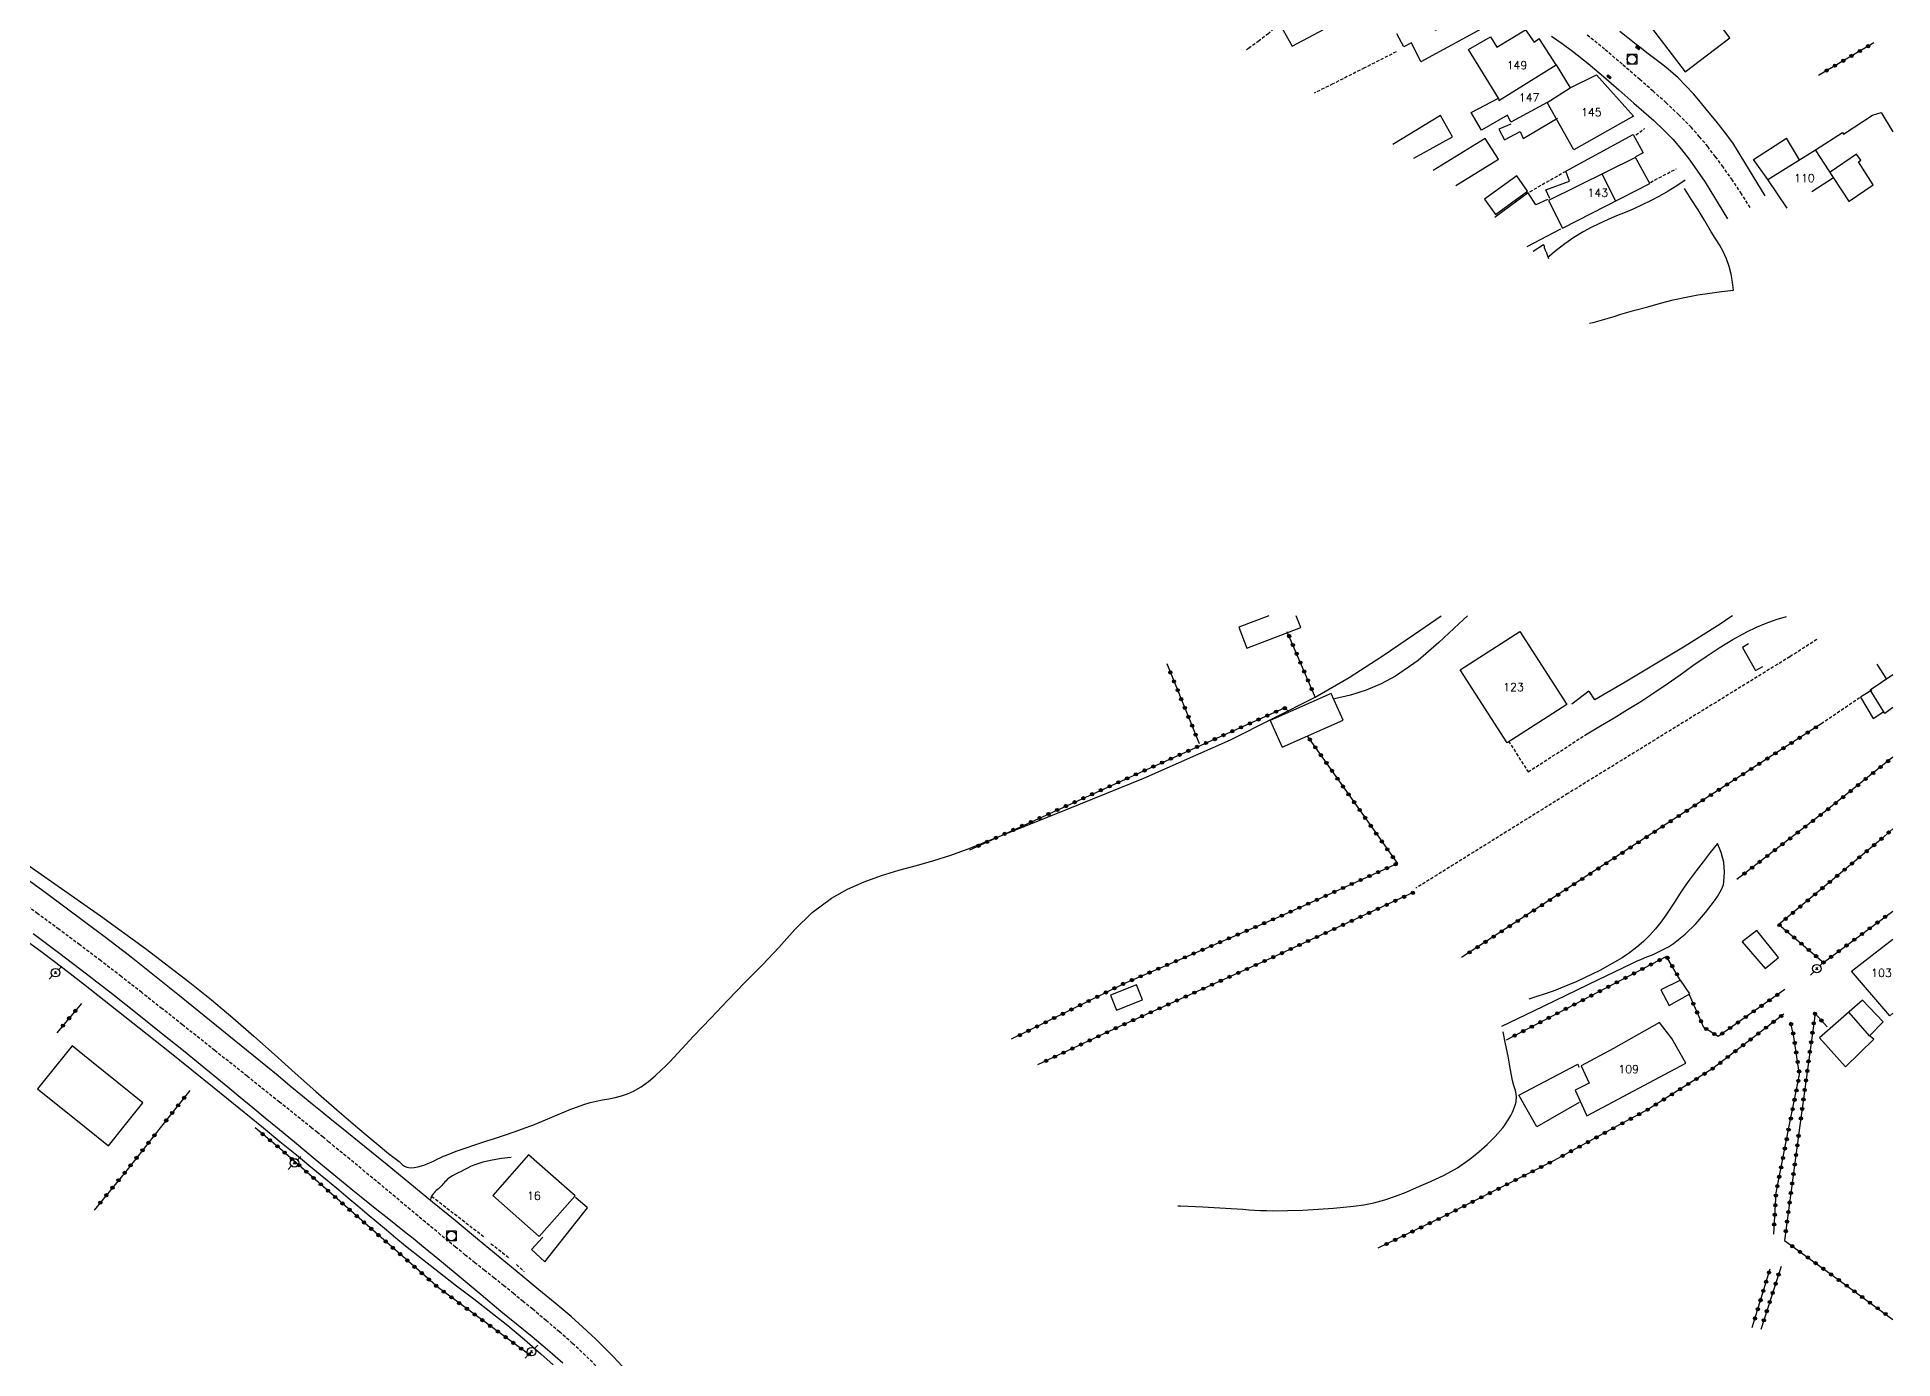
# Model space of a CAD drawing. Header units: millimetres. Extents: x 168000 to 169000, y 126998 to 128000.
# Drawn here: x 168710.1 to 169000, y 127134.9 to 127341.4 of the extents above; entities that cross this region are included whole.
import ezdxf
from ezdxf.enums import TextEntityAlignment as Align

# ---------------------------------------------------------------- set-up
doc = ezdxf.new("R2010")
doc.units = ezdxf.units.MM
doc.linetypes.add('DASHED', pattern=[0.75, 0.5, -0.25])
doc.layers.get('0').update_dxf_attribs({"linetype": 'CONTINUOUS'})
for name, color, linetype in [('W0001', 6, 'DASHED'), ('W0008', 7, 'CONTINUOUS'), ('W0014', 7, 'CONTINUOUS'), ('W0017', 7, 'CONTINUOUS'), ('W0071', 7, 'CONTINUOUS'), ('W0101', 7, 'CONTINUOUS'), ('W0104', 1, 'CONTINUOUS'), ('W0112', 1, 'DASHED'), ('W0211', 2, 'CONTINUOUS'), ('W0214', 2, 'CONTINUOUS'), ('W0300', 7, 'CONTINUOUS'), ('W0323', 7, 'CONTINUOUS'), ('W0330', 7, 'CONTINUOUS'), ('W0401', 7, 'CONTINUOUS'), ('W0420', 7, 'CONTINUOUS'), ('W0473', 7, 'CONTINUOUS'), ('W0991', 7, 'CONTINUOUS'), ('W1102', 7, 'CONTINUOUS')]:
    doc.layers.add(name, color=color, linetype=linetype)
doc.styles.get("Standard").update_dxf_attribs({"font": 'romans.shx', "width": 0.85})

# ---------------------------------------------------------------- blocks, each defined once
blk = doc.blocks.new('T420')
for p, q in [((0.75, 0.75), (-0.75, 0.75)), ((-0.75, 0.75), (-0.75, -0.75)), ((0.75, 0.75), (0.75, -0.75)), ((0.75, -0.75), (-0.75, -0.75))]:
    blk.add_line(p, q)
blk.add_ellipse((0, 0), major_axis=(-0.53, 0.53), ratio=1, start_param=3.926991, end_param=10.210176)
blk = doc.blocks.new('T401')
for p, q in [((-0.3, 0.3), (0, 0.3)), ((-0.3, -0.25), (-0.3, 0.3)), ((-0.3, 0.15), (0, 0.15)), ((-0.3, 0), (0, 0)), ((0, 0.3), (0, -0.25)), ((-0.3, -0.15), (0, -0.15)), ((-0.3, -0.25), (-0.3, -0.3)), ((-0.3, -0.3), (0, -0.3)), ((0, -0.3), (0, -0.25))]:
    blk.add_line(p, q)
blk = doc.blocks.new('T473')
for p, q in [((-0.166667, 0.166667), (0.166667, -0.166667)), ((-0.166667, -0.166667), (0.166667, 0.166667)), ((0.500001, 0.500001), (1.000002, 1.000002)), ((-1.000002, -1.000002), (-0.500001, -0.500001))]:
    blk.add_line(p, q)
blk.add_ellipse((0, 0), major_axis=(0.471405, 0.471405), ratio=1, start_param=5.4977871438, end_param=11.780972451)
blk = doc.blocks.new('t323o')
at = {"color": 0, "linetype": 'Continuous'}
for radius in [0.25, 0.15]:
    blk.add_circle((0, 0), radius, dxfattribs=at)

msp = doc.modelspace()

# ---------------------------------------------------------------- linework, layer by layer
at = {"layer": 'W0001'}
for points in [[(168977.7, 127314.75), (168976.35, 127316.91), (168974.94, 127319.03), (168973.48, 127321.11), (168972.3, 127322.71), (168971.08, 127324.28), (168969.8, 127325.82), (168968.48, 127327.31), (168966.56, 127329.26), (168964.57, 127331.13), (168962.53, 127332.95), (168960.48, 127334.75), (168957.73, 127337.14), (168954.97, 127339.5), (168952.15, 127341.8)], [(168753, 127171), (168747.97, 127175.05), (168742.93, 127179.08), (168737.88, 127183.09), (168732.83, 127187.1), (168729.64, 127189.63), (168726.46, 127192.15), (168723.26, 127194.66), (168720.04, 127197.14), (168716.79, 127199.6), (168713.52, 127202.03), (168710.23, 127204.45), (168706.95, 127206.86)], [(168797.39, 127133.87), (168795.77, 127135.47), (168793.77, 127137.35), (168791.71, 127139.15), (168789.62, 127140.92), (168787.53, 127142.68), (168786.04, 127143.91), (168784.55, 127145.13), (168783.04, 127146.34), (168781.53, 127147.55), (168780.02, 127148.75), (168778.51, 127149.95), (168777, 127151.16), (168775.5, 127152.37), (168773.13, 127154.33), (168770.77, 127156.29), (168768.41, 127158.26), (168766.05, 127160.23), (168763.69, 127162.21), (168761.33, 127164.17), (168758.97, 127166.13), (168756.59, 127168.08), (168755.69, 127168.81), (168754.8, 127169.54), (168753.9, 127170.27), (168753, 127171)]]:
    msp.add_lwpolyline(points, dxfattribs=at)
at = {"layer": 'W0008'}
for points in [[(168757.69, 127171), (168756.16, 127172.24), (168754.63, 127173.49), (168753.11, 127174.73), (168751.58, 127175.98), (168749.66, 127177.55), (168747.75, 127179.12), (168745.83, 127180.69), (168743.91, 127182.27), (168741.99, 127183.84), (168740.07, 127185.41), (168738.15, 127186.97), (168736.22, 127188.53), (168732.35, 127191.66), (168728.47, 127194.79), (168724.57, 127197.89), (168720.62, 127200.93), (168711.59, 127207.64), (168702.47, 127214.25)], [(168801.49, 127133.78), (168800.17, 127135.23), (168798.81, 127136.63), (168797.41, 127138), (168795.98, 127139.34), (168793.53, 127141.53), (168791.03, 127143.64), (168788.49, 127145.73), (168785.97, 127147.82), (168782.46, 127150.73), (168778.93, 127153.64), (168775.4, 127156.53), (168771.87, 127159.42), (168768.33, 127162.32), (168764.78, 127165.22), (168761.24, 127168.11), (168757.69, 127171)]]:
    msp.add_lwpolyline(points, dxfattribs=at)
at = {"layer": 'W0014'}
for points in [[(168946.67, 127341.56), (168948.33, 127340.4), (168949.96, 127339.2), (168952.42, 127337.25), (168954.81, 127335.23), (168957.18, 127333.17), (168959.52, 127331.09), (168961.08, 127329.72), (168962.64, 127328.35), (168964.17, 127326.93), (168965.61, 127325.43), (168966.98, 127323.82), (168968.26, 127322.15), (168969.49, 127320.44), (168970.7, 127318.72), (168970.7, 127318.72), (168974.19, 127313), (168974.19, 127313)], [(168980.06, 127316.62), (168974.98, 127324.89), (168974.98, 127324.89), (168974.98, 127324.89), (168974.98, 127324.89), (168973.7, 127326.58), (168972.39, 127328.26), (168971.04, 127329.9), (168969.95, 127331.22), (168968.83, 127332.53), (168967.68, 127333.8), (168966.46, 127335.02), (168965.68, 127335.72), (168964.88, 127336.4), (168964.06, 127337.06), (168963.23, 127337.7), (168962.39, 127338.33), (168961.55, 127338.95), (168960.72, 127339.59), (168959.89, 127340.23), (168958.62, 127341.26), (168957.35, 127342.29)], [(168696.17, 127208.8), (168699.9, 127206.28), (168703.6, 127203.72), (168707.26, 127201.12), (168710.9, 127198.46), (168714.16, 127196.01), (168717.39, 127193.5), (168720.59, 127190.96), (168723.8, 127188.43), (168727.3, 127185.65), (168730.79, 127182.87), (168734.28, 127180.08), (168737.76, 127177.27), (168739.69, 127175.71), (168741.62, 127174.14), (168743.55, 127172.57), (168745.48, 127171)], [(168709.52, 127201.38), (168713.69, 127198.26), (168717.83, 127195.09), (168721.93, 127191.89), (168726.02, 127188.66), (168729.51, 127185.88), (168732.99, 127183.08), (168736.45, 127180.26), (168739.9, 127177.43), (168741.85, 127175.83), (168743.8, 127174.22), (168745.75, 127172.61), (168747.69, 127171)], [(168745.48, 127171), (168748.05, 127168.9), (168750.62, 127166.79), (168753.18, 127164.69), (168755.74, 127162.57), (168757.24, 127161.33), (168758.73, 127160.09), (168760.21, 127158.84), (168761.7, 127157.58), (168763.18, 127156.33), (168764.67, 127155.09), (168766.16, 127153.85), (168767.66, 127152.61), (168770.3, 127150.5), (168772.96, 127148.42), (168775.64, 127146.36), (168778.33, 127144.3), (168781, 127142.23), (168783.65, 127140.13), (168786.25, 127137.97), (168788.8, 127135.74), (168790.72, 127133.98)], [(168747.69, 127171), (168750.62, 127168.57), (168753.54, 127166.13), (168756.48, 127163.71), (168759.42, 127161.3), (168760.76, 127160.22), (168762.11, 127159.14), (168763.45, 127158.07), (168764.8, 127157), (168766.15, 127155.93), (168767.5, 127154.85), (168768.84, 127153.78), (168770.18, 127152.69), (168773.29, 127150.14), (168776.38, 127147.57), (168779.46, 127144.99), (168782.55, 127142.41), (168784.99, 127140.42), (168787.44, 127138.44), (168789.87, 127136.42), (168792.22, 127134.31)]]:
    msp.add_lwpolyline(points, dxfattribs=at)
at = {"layer": 'W0017'}
for points in [[(168967.57, 127319.02), (168966.25, 127318.16), (168964.9, 127317.34), (168963.53, 127316.56), (168962.14, 127315.81), (168960.85, 127315.17), (168959.52, 127314.57), (168958.19, 127314), (168956.85, 127313.45), (168955.51, 127312.89), (168954.18, 127312.3), (168952.88, 127311.66), (168951.6, 127310.96), (168950.15, 127310.07), (168948.75, 127309.1), (168947.39, 127308.06), (168946.09, 127306.96)], [(168952.24, 127232.58), (168954.35, 127233.82), (168956.44, 127235.08), (168958.53, 127236.35), (168960.61, 127237.64), (168962.68, 127238.99), (168964.73, 127240.38), (168966.75, 127241.8), (168968.77, 127243.23), (168970.82, 127244.63), (168972.89, 127245.99), (168975.01, 127247.28), (168977.19, 127248.48), (168978.68, 127249.2), (168980.21, 127249.85), (168981.77, 127250.42), (168983.36, 127250.91)], [(168974.94, 127251), (168974.68, 127250.82), (168973.86, 127250.26), (168973.03, 127249.7), (168972.18, 127249.16), (168967.54, 127246.28), (168962.87, 127243.43), (168958.17, 127240.62), (168953.46, 127237.85)], [(168952.53, 127239.23), (168949.85, 127237.19)], [(168953.46, 127237.85), (168952.56, 127239.23)]]:
    msp.add_lwpolyline(points, dxfattribs=at)
at = {"layer": 'W0071'}
msp.add_lwpolyline([(168784.17, 127166.39), (168782.68, 127166.24), (168781.21, 127165.99), (168779.76, 127165.64), (168778.34, 127165.19), (168777.82, 127164.98), (168777.33, 127164.72), (168776.84, 127164.45), (168776.35, 127164.19), (168775.9, 127163.98), (168775.45, 127163.78), (168775, 127163.55), (168774.58, 127163.29), (168774.37, 127163.13), (168774.18, 127162.96), (168774, 127162.77), (168773.83, 127162.59), (168773.66, 127162.39), (168773.49, 127162.2), (168773.32, 127162.01), (168773.15, 127161.83), (168772.98, 127161.67), (168772.81, 127161.52), (168772.64, 127161.37), (168772.47, 127161.22), (168772.3, 127161.06), (168772.14, 127160.89), (168771.99, 127160.72), (168771.85, 127160.53), (168771.75, 127160.37), (168771.67, 127160.2), (168771.6, 127160.03), (168771.56, 127159.84)], dxfattribs=at)
at = {"layer": 'W0101'}
for points in [[(168967.55, 127335.97), (168974.51, 127341.27), (168969.3, 127348.21)], [(168938.38, 127331.86), (168933.72, 127339.47), (168937.14, 127341.43), (168938.12, 127339.84), (168942.6, 127342.54), (168943.95, 127340.58), (168944.77, 127341.16)], [(168962.14, 127343.04), (168967.55, 127335.97)], [(168947.39, 127337.05), (168944.77, 127341.16)], [(168947.39, 127337.05), (168949.59, 127333.48)], [(168949.59, 127333.48), (168953.69, 127335.52)], [(168959.5, 127329.03), (168953.69, 127335.52)], [(168945.99, 127331.2), (168940.34, 127328.1), (168939.79, 127329.19), (168935.76, 127326.83), (168934.12, 127329.64), (168938.38, 127331.86)], [(168959.5, 127329.03), (168950.17, 127323.78), (168945.99, 127331.2)], [(168980.47, 127319.15), (168987.91, 127323.78)], [(168990.72, 127319.46), (168987.91, 127323.78)], [(168983.5, 127314.67), (168980.48, 127319.15), (168980.47, 127319.15), (168980.47, 127319.15)], [(168993.21, 127315.68), (168990.72, 127319.46)], [(168993.53, 127195.5), (169000, 127200.48)], [(169000, 127188.94), (168999.52, 127188.53), (168993.53, 127195.5)], [(168718.61, 127181.4), (168715.58, 127183.83), (168710.18, 127177.09), (168717.78, 127171)], [(168723.51, 127171), (168726.66, 127174.94), (168718.61, 127181.4)], [(168717.78, 127171), (168721.27, 127168.2)], [(168721.27, 127168.2), (168723.51, 127171)]]:
    msp.add_lwpolyline(points, dxfattribs=at)
for points in [[(168948.37, 127311.57), (168962.04, 127318.54), (168959.81, 127322.59), (168946.2, 127315.89)], [(168941.72, 127248.56), (168949.06, 127237.17), (168939.76, 127231.18), (168932.43, 127242.57), (168941.72, 127248.56)], [(168952.21, 127172.88), (168967.65, 127181.11), (168965.46, 127184.98), (168963.57, 127187.5), (168956.37, 127183.42), (168951.31, 127180.69), (168952.58, 127178.02), (168950.36, 127176.93)], [(168786.89, 127166.81), (168781.28, 127160.45), (168788.55, 127154.03), (168794.17, 127160.39), (168786.89, 127166.81)]]:
    msp.add_lwpolyline(points, close=True, dxfattribs=at)
at = {"layer": 'W0104'}
for points in [[(168910.15, 127349.03), (168905.99, 127347.49), (168907.07, 127344.6), (168904.95, 127344.07), (168904.27, 127343.33), (168906.15, 127339.97), (168912.85, 127343.49), (168911.29, 127346.17)], [(168937.91, 127313.69), (168942.91, 127317.32), (168941.27, 127319.73), (168936.19, 127316.1)], [(168904.58, 127230.46), (168914.12, 127234.68), (168912.27, 127238.86), (168902.73, 127234.65), (168904.58, 127230.46)], [(168976.45, 127200.08), (168980.05, 127195.92), (168982.12, 127197.64), (168978.75, 127201.83)], [(168878.73, 127189.38), (168882.78, 127191.02), (168881.83, 127193.38), (168877.77, 127191.74), (168878.73, 127189.38)], [(168965.06, 127190.15), (168968.26, 127191.95), (168966.83, 127194.09), (168963.76, 127192.56)], [(168995.23, 127190.94), (168988.53, 127185.06), (168992.58, 127180.56), (168997, 127184.88), (168996.37, 127185.41), (168998.49, 127187.58)]]:
    msp.add_lwpolyline(points, close=True, dxfattribs=at)
for points in [[(168927.23, 127344.79), (168928.56, 127342.48), (168936.77, 127346.88), (168939.87, 127344.9), (168926.25, 127337.53), (168924.82, 127340.47), (168923.63, 127339.89), (168922.54, 127341.9)], [(168987.91, 127323.78), (168992.14, 127326.48), (168992.27, 127326.21), (168996.83, 127329.18), (168998.15, 127329.6), (169000, 127326.57)], [(168929.35, 127329.16), (168921.87, 127324.64)], [(168925.19, 127322.48), (168931.21, 127325.82), (168929.35, 127329.16)], [(168940.32, 127327.78), (168938.44, 127326.99), (168939.34, 127325.37), (168941.8, 127326.64), (168942.25, 127325.56), (168947.6, 127328.74)], [(168936.29, 127325.56), (168928.19, 127320.53)], [(168931.75, 127318.22), (168938.41, 127322.3), (168936.29, 127325.56)], [(168946.41, 127316.18), (168945.8, 127317.56), (168949.51, 127318.91), (168948.9, 127320.45), (168959.42, 127326.19), (168961.01, 127323.31), (168959.81, 127322.67)], [(168978.22, 127322.27), (168983.36, 127325.61)], [(168985.42, 127322.23), (168983.36, 127325.61)], [(168980.47, 127319.15), (168978.22, 127322.27)], [(168993.17, 127315.74), (168996.9, 127318.33), (168994.62, 127321.93), (168994.99, 127322.19), (168994.33, 127323.1), (168990.18, 127320.28)], [(168956.67, 127315.8), (168954.57, 127320.01)], [(168946.07, 127316), (168944.21, 127315.2), (168943.02, 127317.08), (168938.09, 127313.4), (168937.8, 127313.19)], [(168942.89, 127308.7), (168948.11, 127311.44)], [(168902.5, 127251), (168897.83, 127249.21), (168899.07, 127245.96)], [(168899.07, 127245.96), (168907.5, 127249.19), (168906.8, 127251)], [(168977.46, 127246.63), (168977.46, 127246.63), (168977.46, 127246.63), (168976.5, 127246.07), (168978.55, 127242.46)], [(168978.55, 127242.46), (168979.66, 127243.1)], [(168997.49, 127243.46), (168997.49, 127243.46), (168998.98, 127241.12)], [(169000, 127236.66), (168998.75, 127235.76), (168996.47, 127239.42), (169000, 127241.81)], [(168996.69, 127239.36), (168994.94, 127238.3), (168996.9, 127234.94), (168998.57, 127236.03)], [(168996.37, 127185.41), (168993.19, 127189.03)], [(168950.97, 127174.97), (168944.4, 127171.18), (168941.56, 127176.13), (168950.78, 127180.98), (168950.94, 127180.51)], [(168789.09, 127153.96), (168787.34, 127152.03), (168789.41, 127150.07), (168796.09, 127158.55), (168794.2, 127160.16)]]:
    msp.add_lwpolyline(points, dxfattribs=at)
at = {"layer": 'W0112'}
for points in [[(168899.04, 127339.47), (168899.37, 127339.68), (168900.88, 127340.76), (168902.35, 127341.91), (168903.76, 127343.12)], [(168922.41, 127339.09), (168917.46, 127336.57), (168912.5, 127334.07), (168909.58, 127332.63)], [(168959.84, 127326.11), (168961.22, 127327.09)], [(168948.9, 127320.42), (168943.2, 127317.16)], [(168962.12, 127318.7), (168966.14, 127320.82)], [(168988.13, 127247.31), (168983.92, 127244.61)], [(168983.92, 127244.61), (168949.22, 127223.23), (168925.48, 127208.45)], [(168994.81, 127238.2), (168989.22, 127234.38)], [(168939.97, 127231.42), (168943.02, 127226.62), (168952.26, 127232.58)], [(168771.77, 127160.32), (168779.85, 127154.07)], [(168781.01, 127152.93), (168783.98, 127150.6)], [(168785.01, 127149.67), (168786.18, 127148.56)]]:
    msp.add_lwpolyline(points, dxfattribs=at)
at = {"layer": 'W0211'}
for points in [[(168938.89, 127186.89), (168943.92, 127189.32), (168948.95, 127191.75), (168953.99, 127194.18), (168959.02, 127196.61), (168959.86, 127197), (168960.71, 127197.36), (168961.57, 127197.71), (168962.43, 127198.07), (168963.28, 127198.45), (168964.12, 127198.86), (168964.94, 127199.32), (168965.72, 127199.84), (168967.53, 127201.29), (168969.2, 127202.91), (168970.73, 127204.65), (168972.13, 127206.49), (168972.37, 127206.83), (168972.6, 127207.16), (168972.83, 127207.51), (168973.04, 127207.86), (168973.23, 127208.23), (168973.4, 127208.62), (168973.53, 127209.02), (168973.61, 127209.43), (168973.72, 127210.98), (168973.58, 127212.52), (168973.2, 127214.02), (168972.58, 127215.44)], [(168939.05, 127171), (168939.4, 127171.46), (168939.72, 127171.94), (168940.03, 127172.43), (168940.3, 127172.94), (168940.56, 127173.46), (168940.78, 127174), (168940.98, 127174.55), (168941.14, 127175.1), (168941.21, 127175.97), (168941.04, 127176.84), (168940.78, 127177.66), (168940.58, 127178.44), (168940.24, 127180.34), (168939.88, 127182.23), (168939.51, 127184.12), (168939.13, 127186.02)], [(168888.32, 127158.84), (168888.72, 127158.82), (168892.23, 127158.66), (168895.74, 127158.49), (168896.65, 127158.44), (168897.56, 127158.38), (168898.48, 127158.31), (168899.39, 127158.24), (168900.3, 127158.18), (168901.22, 127158.12), (168902.13, 127158.09), (168903.05, 127158.07), (168905.44, 127158.09), (168907.83, 127158.17), (168910.22, 127158.31), (168912.61, 127158.49), (168914.19, 127158.62), (168915.77, 127158.77), (168917.35, 127158.98), (168918.91, 127159.29), (168920.63, 127159.76), (168922.31, 127160.34), (168923.96, 127161), (168925.59, 127161.7), (168927.75, 127162.65), (168929.91, 127163.64), (168932.01, 127164.78), (168933.96, 127166.17), (168935.3, 127167.29), (168936.63, 127168.44), (168937.9, 127169.67), (168939.05, 127171)]]:
    msp.add_lwpolyline(points, dxfattribs=at)
at = {"layer": 'W0214'}
for points in [[(168786.34, 127171), (168786.65, 127171.11), (168786.95, 127171.22), (168787.25, 127171.33), (168787.56, 127171.45), (168788.56, 127171.84), (168789.55, 127172.25), (168790.54, 127172.67), (168791.53, 127173.1), (168792.52, 127173.52), (168793.51, 127173.93), (168794.51, 127174.32), (168795.53, 127174.68), (168796.49, 127174.96), (168797.47, 127175.19), (168798.45, 127175.39), (168799.43, 127175.57), (168800.42, 127175.78), (168801.39, 127176.03), (168802.36, 127176.34), (168803.29, 127176.74), (168804.49, 127177.44), (168805.6, 127178.27), (168806.64, 127179.17), (168807.66, 127180.08), (168808.33, 127180.7), (168808.97, 127181.34), (168809.6, 127182), (168810.22, 127182.67), (168810.82, 127183.35), (168811.43, 127184.02), (168812.05, 127184.69), (168812.67, 127185.35), (168815.34, 127188.15), (168818.01, 127190.96), (168820.7, 127193.75), (168823.42, 127196.5), (168825.97, 127199.2), (168828.48, 127201.99), (168831.18, 127204.65), (168834.2, 127206.91), (168836.71, 127208.31), (168839.33, 127209.46), (168842.02, 127210.43), (168844.75, 127211.26), (168847.46, 127212.02), (168850.18, 127212.79), (168852.87, 127213.63), (168855.53, 127214.6), (168869.26, 127220.06), (168882.97, 127225.65), (168896.53, 127231.63), (168909.78, 127238.28), (168915.07, 127241.34), (168920.21, 127244.67), (168925.25, 127248.12), (168929.44, 127251)], [(168705.76, 127214.15), (168712.89, 127209.14), (168720.01, 127204.12), (168727.07, 127199.01), (168734, 127193.72), (168737.37, 127191), (168740.7, 127188.2), (168743.97, 127185.36), (168747.22, 127182.47), (168750.45, 127179.58), (168753.68, 127176.69), (168756.94, 127173.83), (168760.23, 127171)], [(168972.58, 127215.44), (168971.46, 127214.02), (168970.36, 127212.59), (168969.27, 127211.15), (168968.18, 127209.7), (168967.42, 127208.63), (168966.69, 127207.54), (168965.97, 127206.44), (168965.26, 127205.34), (168964.52, 127204.24), (168963.75, 127203.17), (168962.94, 127202.13), (168962.06, 127201.14), (168961.06, 127200.15), (168960, 127199.22), (168958.87, 127198.37), (168957.69, 127197.59), (168954.22, 127195.61), (168950.62, 127193.87), (168946.92, 127192.36), (168943.13, 127191.1)], [(168760.23, 127171), (168761.82, 127169.67), (168763.42, 127168.35), (168765.03, 127167.04), (168766.66, 127165.75), (168766.93, 127165.51), (168767.21, 127165.26), (168767.52, 127165.03), (168767.87, 127164.88), (168768.46, 127164.79), (168769.04, 127164.84), (168769.61, 127164.95), (168770.15, 127165.09), (168770.67, 127165.24), (168771.17, 127165.43), (168771.66, 127165.65), (168772.14, 127165.88), (168772.62, 127166.12), (168773.1, 127166.35), (168773.58, 127166.58), (168774.07, 127166.78), (168775.59, 127167.36), (168777.12, 127167.9), (168778.66, 127168.42), (168780.2, 127168.93), (168781.74, 127169.43), (168783.28, 127169.94), (168784.81, 127170.46), (168786.34, 127171)]]:
    msp.add_lwpolyline(points, dxfattribs=at)
at = {"layer": 'W0300'}
for points in [[(168975.1, 127301.85), (168974.96, 127303.11), (168974.74, 127304.35), (168974.42, 127305.58), (168974.01, 127306.78), (168973.51, 127307.89), (168972.91, 127308.94), (168972.26, 127309.96), (168971.63, 127310.99), (168970.61, 127312.69), (168969.57, 127314.39), (168968.51, 127316.07), (168967.44, 127317.74)], [(168952.59, 127296.71), (168953.18, 127296.83), (168954.28, 127297.12), (168955.37, 127297.43), (168956.45, 127297.77), (168957.53, 127298.1), (168958.62, 127298.43), (168959.71, 127298.73), (168961.7, 127299.26), (168963.69, 127299.82), (168965.69, 127300.34), (168967.71, 127300.79), (168969.54, 127301.13), (168971.39, 127301.42), (168973.24, 127301.66), (168975.1, 127301.85)], [(168933.54, 127251), (168932.18, 127249.76), (168929.08, 127246.82), (168925.84, 127244.01), (168922.31, 127241.59), (168920.05, 127240.39), (168917.7, 127239.39), (168915.28, 127238.6), (168912.8, 127238.01)]]:
    msp.add_lwpolyline(points, dxfattribs=at)
at = {"layer": 'W0323'}
for points in [[(168997.04, 127340.5), (168988.37, 127335.41)], [(168909.8, 127238.17), (168905.41, 127248.5)], [(168886.57, 127243.55), (168891.66, 127231.05)], [(168855.79, 127214.46), (168882.97, 127226.78), (168904.95, 127236.61), (168905.59, 127236.03)], [(168989.22, 127234.38), (168971.28, 127222.83), (168956.85, 127213.38), (168932.61, 127197.62)], [(168908.58, 127232.16), (168922.6, 127212.32), (168904.29, 127204.05), (168879.95, 127193.59), (168862.28, 127184.85)], [(169000, 127228.91), (168989.75, 127220.69), (168975.63, 127209.83)], [(169000, 127217.72), (168997.75, 127215.76), (168982.2, 127202.78), (168989.16, 127196.85), (169000, 127204.87)], [(168925.17, 127207.82), (168902.99, 127197.59), (168879.08, 127186.81), (168866.39, 127180.85)], [(168966.89, 127193.94), (168964.66, 127197.8), (168939.6, 127184.74)], [(168983.12, 127192.61), (168972.69, 127185.3), (168970.46, 127186.7), (168968.21, 127191.79)], [(168717.03, 127190.43), (168713.2, 127185.84)], [(168982.94, 127188.8), (168971.89, 127180.29), (168961.83, 127173.94), (168956.42, 127171)], [(168983.76, 127171), (168985.43, 127179.34), (168984.47, 127185.56), (168984.02, 127187.55)], [(168987.84, 127188.9), (168985.43, 127171)], [(168989.75, 127186.78), (168987.84, 127188.9)], [(168733.99, 127176.85), (168729.36, 127171)], [(168729.36, 127171), (168724.18, 127164.47), (168719.04, 127158.18)], [(168787.24, 127135.42), (168772.83, 127146.02), (168748.06, 127167.79), (168744.19, 127171)], [(168956.42, 127171), (168947.1, 127165.94)], [(168981.38, 127154.44), (168981.75, 127160.88), (168983.76, 127171)], [(168985.43, 127171), (168983.07, 127153.41)], [(168947.1, 127165.94), (168929.83, 127157.17), (168919.56, 127152.22)], [(168983.07, 127153.41), (168992.39, 127146.65), (169000, 127141.1)], [(168978.02, 127139.82), (168980.82, 127148.98)], [(168982.54, 127149.35), (168979.39, 127139.53)]]:
    msp.add_lwpolyline(points, dxfattribs=at)
at = {"layer": 'W0330'}
for points in [[(168945.4, 127308.92), (168943.79, 127307.91)], [(168945.4, 127308.92), (168945.46, 127308.89), (168945.5, 127308.84), (168945.52, 127308.78), (168945.53, 127308.72), (168945.53, 127308.68), (168945.53, 127308.63), (168945.53, 127308.58), (168945.54, 127308.53), (168945.7, 127308.1), (168945.87, 127307.67), (168946.04, 127307.25), (168946.22, 127306.83)]]:
    msp.add_lwpolyline(points, dxfattribs=at)
at = {"layer": 'W1102'}
for points in [[(168938.38, 127331.86), (168938.44, 127331.47), (168947.39, 127337.05)], [(168945.99, 127331.2), (168949.59, 127333.48)], [(168987.34, 127317.26), (168990.72, 127319.46)]]:
    msp.add_lwpolyline(points, dxfattribs=at)

# ---------------------------------------------------------------- block references
at = {"layer": 'W0323'}
for p, rotation in [((168993.54, 127338.45), 210.3923440162345), ((168994.84, 127339.21), 210.3923440162345), ((168996.13, 127339.96), 210.3923440162345), ((168989.66, 127336.17), 210.3923440162345), ((168990.95, 127336.93), 210.3923440162345), ((168992.25, 127337.69), 210.3923440162345), ((168905.69, 127247.83), 113.0565918544617), ((168906.28, 127246.45), 113.0565918544617), ((168906.86, 127245.07), 113.0565918544617), ((168907.45, 127243.69), 113.0565918544617), ((168908.04, 127242.31), 113.0565918544617), ((168887.14, 127242.16), 292.1354910117701), ((168887.7, 127240.77), 292.1354910117701), ((168908.63, 127240.93), 113.0565918544617), ((168909.21, 127239.55), 113.0565918544617), ((168888.27, 127239.38), 292.1354910117701), ((168888.83, 127237.99), 292.1354910117701), ((168889.4, 127236.6), 292.1354910117701), ((168905.01, 127236.56), 317.4896100597753), ((168889.96, 127235.21), 292.1354910117701), ((168890.53, 127233.83), 292.1354910117701), ((168899.55, 127234.19), 24.08406970146886), ((168900.92, 127234.8), 24.08406970146886), ((168902.29, 127235.42), 24.08406970146886), ((168903.66, 127236.03), 24.08406970146886), ((168987.96, 127233.57), 212.7822528145315), ((168891.09, 127232.44), 292.1354910117701), ((168892.7, 127231.13), 24.08406970146886), ((168894.07, 127231.74), 24.08406970146886), ((168895.44, 127232.36), 24.08406970146886), ((168896.81, 127232.97), 24.08406970146886), ((168898.18, 127233.58), 24.08406970146886), ((168908.92, 127231.68), 305.2326076573897), ((168984.17, 127231.14), 212.7822528145315), ((168985.43, 127231.95), 212.7822528145315), ((168986.69, 127232.76), 212.7822528145315), ((168885.86, 127228.07), 24.08406970146886), ((168887.22, 127228.68), 24.08406970146886), ((168888.59, 127229.3), 24.08406970146886), ((168889.96, 127229.91), 24.08406970146886), ((168891.33, 127230.52), 24.08406970146886), ((168909.78, 127230.46), 305.2326076573897), ((168910.65, 127229.23), 305.2326076573897), ((168911.52, 127228.01), 305.2326076573897), ((168979.13, 127227.89), 212.7822528145315), ((168980.39, 127228.7), 212.7822528145315), ((168981.65, 127229.51), 212.7822528145315), ((168982.91, 127230.32), 212.7822528145315), ((168999.25, 127228.31), 218.7278010763706), ((168879.02, 127224.99), 24.38081092885944), ((168880.38, 127225.61), 24.38081092885944), ((168881.75, 127226.23), 24.38081092885944), ((168883.12, 127226.85), 24.08406970146886), ((168884.49, 127227.46), 24.08406970146886), ((168912.38, 127226.78), 305.2326076573897), ((168913.25, 127225.56), 305.2326076573897), ((168975.34, 127225.45), 212.7822528145315), ((168976.61, 127226.26), 212.7822528145315), ((168977.87, 127227.07), 212.7822528145315), ((168995.74, 127225.5), 218.7278010763706), ((168996.91, 127226.44), 218.7278010763706), ((168998.08, 127227.38), 218.7278010763706), ((168873.55, 127222.51), 24.38081092885944), ((168874.92, 127223.13), 24.38081092885944), ((168876.28, 127223.75), 24.38081092885944), ((168877.65, 127224.37), 24.38081092885944), ((168914.11, 127224.33), 305.2326076573897), ((168914.98, 127223.11), 305.2326076573897), ((168970.31, 127222.19), 213.2266377373688), ((168971.56, 127223.01), 212.7822528145315), ((168972.82, 127223.83), 212.7822528145315), ((168974.08, 127224.64), 212.7822528145315), ((168992.23, 127222.68), 218.7278010763706), ((168993.4, 127223.62), 218.7278010763706), ((168994.57, 127224.56), 218.7278010763706), ((168866.72, 127219.42), 24.38081092885944), ((168868.09, 127220.04), 24.38081092885944), ((168869.45, 127220.66), 24.38081092885944), ((168870.82, 127221.28), 24.38081092885944), ((168872.19, 127221.89), 24.38081092885944), ((168915.84, 127221.88), 305.2326076573897), ((168916.71, 127220.66), 305.2326076573897), ((168917.57, 127219.43), 305.2326076573897), ((168966.54, 127219.73), 213.2266377373688), ((168967.8, 127220.55), 213.2266377373688), ((168969.05, 127221.37), 213.2266377373688), ((168988.71, 127219.89), 217.5685912444882), ((168989.89, 127220.81), 218.7278010763706), ((168991.06, 127221.74), 218.7278010763706), ((168859.89, 127216.32), 24.38081092885944), ((168861.26, 127216.94), 24.38081092885944), ((168862.62, 127217.56), 24.38081092885944), ((168863.99, 127218.18), 24.38081092885944), ((168865.36, 127218.8), 24.38081092885944), ((168918.44, 127218.21), 305.2326076573897), ((168919.3, 127216.98), 305.2326076573897), ((168961.52, 127216.44), 213.2266377373688), ((168962.78, 127217.26), 213.2266377373688), ((168964.03, 127218.08), 213.2266377373688), ((168965.29, 127218.91), 213.2266377373688), ((168983.95, 127216.23), 217.5685912444882), ((168985.14, 127217.15), 217.5685912444882), ((168986.33, 127218.06), 217.5685912444882), ((168987.52, 127218.97), 217.5685912444882), ((168999.34, 127217.15), 220.9022331373367), ((168857.16, 127215.08), 24.38081092885944), ((168858.52, 127215.7), 24.38081092885944), ((168920.17, 127215.76), 305.2326076573897), ((168921.03, 127214.53), 305.2326076573897), ((168921.9, 127213.31), 305.2326076573897), ((168957.76, 127213.97), 213.2266377373688), ((168959.01, 127214.8), 213.2266377373688), ((168960.27, 127215.62), 213.2266377373688), ((168980.38, 127213.49), 217.5685912444882), ((168981.57, 127214.4), 217.5685912444882), ((168982.76, 127215.32), 217.5685912444882), ((168994.76, 127213.27), 219.8535409115794), ((168995.91, 127214.23), 219.8535409115794), ((168997.07, 127215.19), 219.8535409115794), ((168998.21, 127216.16), 220.9022331373367), ((168919.6, 127210.96), 204.3001035541516), ((168920.96, 127211.58), 204.3001035541516), ((168922.33, 127212.2), 204.3001035541516), ((168952.73, 127210.7), 213.0348721249293), ((168953.99, 127211.52), 213.0348721249293), ((168955.24, 127212.34), 213.0348721249293), ((168956.5, 127213.15), 213.0348721249293), ((168976.82, 127210.74), 217.5685912444882), ((168978.01, 127211.66), 217.5685912444882), ((168979.19, 127212.57), 217.5685912444882), ((168991.31, 127210.39), 219.8535409115794), ((168992.46, 127211.35), 219.8535409115794), ((168993.61, 127212.31), 219.8535409115794), ((168912.76, 127207.88), 204.3001035541516), ((168914.13, 127208.49), 204.3001035541516), ((168915.49, 127209.11), 204.3001035541516), ((168916.86, 127209.73), 204.3001035541516), ((168918.23, 127210.35), 204.3001035541516), ((168925.01, 127207.74), 204.7577746801111), ((168948.96, 127208.25), 213.0348721249293), ((168950.21, 127209.07), 213.0348721249293), ((168951.47, 127209.88), 213.0348721249293), ((168987.85, 127207.5), 219.8535409115794), ((168989, 127208.47), 219.8535409115794), ((168990.16, 127209.43), 219.8535409115794), ((168905.93, 127204.79), 204.3001035541516), ((168907.29, 127205.41), 204.3001035541516), ((168908.66, 127206.03), 204.3001035541516), ((168910.03, 127206.64), 204.3001035541516), ((168911.39, 127207.26), 204.3001035541516), ((168918.2, 127204.6), 204.7577746801111), ((168919.56, 127205.23), 204.7577746801111), ((168920.92, 127205.86), 204.7577746801111), ((168922.29, 127206.49), 204.7577746801111), ((168923.65, 127207.12), 204.7577746801111), ((168943.93, 127204.98), 213.0348721249293), ((168945.18, 127205.79), 213.0348721249293), ((168946.44, 127206.61), 213.0348721249293), ((168947.7, 127207.43), 213.0348721249293), ((168984.4, 127204.62), 219.8535409115794), ((168985.55, 127205.58), 219.8535409115794), ((168986.7, 127206.54), 219.8535409115794), ((168899.05, 127201.8), 203.258760167569), ((168900.43, 127202.39), 203.258760167569), ((168901.8, 127202.98), 203.258760167569), ((168903.18, 127203.58), 203.258760167569), ((168904.56, 127204.17), 204.3001035541516), ((168912.75, 127202.09), 204.7577746801111), ((168914.11, 127202.72), 204.7577746801111), ((168915.48, 127203.35), 204.7577746801111), ((168916.84, 127203.98), 204.7577746801111), ((168938.9, 127201.71), 213.0348721249293), ((168940.15, 127202.52), 213.0348721249293), ((168941.41, 127203.34), 213.0348721249293), ((168942.67, 127204.16), 213.0348721249293), ((168982.3, 127202.7), 319.5786001661829), ((168983.25, 127203.66), 219.8535409115794), ((168983.44, 127201.72), 319.5786001661829), ((168996.38, 127202.19), 36.49597517812629), ((168997.59, 127203.08), 36.49597517812629), ((168998.79, 127203.97), 36.49597517812629), ((168892.16, 127198.84), 203.258760167569), ((168893.54, 127199.43), 203.258760167569), ((168894.91, 127200.02), 203.258760167569), ((168896.29, 127200.62), 203.258760167569), ((168897.67, 127201.21), 203.258760167569), ((168905.94, 127198.95), 204.7577746801111), ((168907.3, 127199.58), 204.7577746801111), ((168908.67, 127200.21), 204.7577746801111), ((168910.03, 127200.83), 204.7577746801111), ((168911.39, 127201.46), 204.7577746801111), ((168935.12, 127199.25), 213.0348721249293), ((168936.38, 127200.07), 213.0348721249293), ((168937.64, 127200.89), 213.0348721249293), ((168984.58, 127200.75), 319.5786001661829), ((168985.72, 127199.78), 319.5786001661829), ((168986.86, 127198.81), 319.5786001661829), ((168992.76, 127199.51), 36.49597517812629), ((168993.97, 127200.41), 36.49597517812629), ((168995.18, 127201.3), 36.49597517812629), ((168886.64, 127196.47), 203.258760167569), ((168888.02, 127197.06), 203.258760167569), ((168889.4, 127197.65), 203.258760167569), ((168890.78, 127198.25), 203.258760167569), ((168900.48, 127196.46), 204.2620331861749), ((168901.85, 127197.08), 204.2620331861749), ((168903.22, 127197.69), 204.7577746801111), ((168904.58, 127198.32), 204.7577746801111), ((168933.87, 127198.43), 213.0348721249293), ((168962.22, 127196.53), 207.5258953870479), ((168963.55, 127197.22), 207.5258953870479), ((168964.78, 127197.59), 119.9136499550097), ((168965.53, 127196.29), 119.9136499550097), ((168988.01, 127197.83), 319.5786001661829), ((168989.15, 127196.86), 319.5786001661829), ((168990.35, 127197.73), 36.49597517812629), ((168991.56, 127198.62), 36.49597517812629), ((168879.76, 127193.5), 206.3240236140243), ((168881.13, 127194.1), 203.258760167569), ((168882.51, 127194.69), 203.258760167569), ((168883.89, 127195.28), 203.258760167569), ((168885.27, 127195.88), 203.258760167569), ((168893.65, 127193.38), 204.2620331861749), ((168895.01, 127193.99), 204.2620331861749), ((168896.38, 127194.61), 204.2620331861749), ((168897.75, 127195.23), 204.2620331861749), ((168899.12, 127195.84), 204.2620331861749), ((168955.56, 127193.06), 207.5258953870479), ((168956.89, 127193.76), 207.5258953870479), ((168958.23, 127194.45), 207.5258953870479), ((168959.56, 127195.14), 207.5258953870479), ((168960.89, 127195.84), 207.5258953870479), ((168966.28, 127194.99), 119.9136499550097), ((168873.04, 127190.17), 206.3240236140243), ((168874.38, 127190.84), 206.3240236140243), ((168875.73, 127191.5), 206.3240236140243), ((168877.07, 127192.17), 206.3240236140243), ((168878.41, 127192.83), 206.3240236140243), ((168886.81, 127190.3), 204.2620331861749), ((168888.18, 127190.91), 204.2620331861749), ((168889.54, 127191.53), 204.2620331861749), ((168890.91, 127192.14), 204.2620331861749), ((168892.28, 127192.76), 204.2620331861749), ((168950.24, 127190.29), 207.5258953870479), ((168951.57, 127190.98), 207.5258953870479), ((168952.9, 127191.68), 207.5258953870479), ((168954.23, 127192.37), 207.5258953870479), ((168968.82, 127190.42), 113.8793689118986), ((168980.72, 127190.93), 215.0115322488586), ((168981.95, 127191.79), 215.0115322488586), ((168715.12, 127188.14), 230.1551785083803), ((168716.08, 127189.29), 230.1551785083803), ((168867.66, 127187.51), 206.3240236140243), ((168869, 127188.18), 206.3240236140243), ((168870.35, 127188.84), 206.3240236140243), ((168871.69, 127189.51), 206.3240236140243), ((168879.97, 127187.21), 204.2620331861749), ((168881.34, 127187.83), 204.2620331861749), ((168882.71, 127188.45), 204.2620331861749), ((168884.07, 127189.06), 204.2620331861749), ((168885.44, 127189.68), 204.2620331861749), ((168944.92, 127187.52), 207.5258953870479), ((168946.25, 127188.21), 207.5258953870479), ((168947.58, 127188.9), 207.5258953870479), ((168948.91, 127189.6), 207.5258953870479), ((168969.42, 127189.05), 113.8793689118986), ((168970.03, 127187.67), 113.8793689118986), ((168975.81, 127187.48), 215.0115322488586), ((168977.03, 127188.34), 215.0115322488586), ((168978.26, 127189.21), 215.0115322488586), ((168979.49, 127190.07), 215.0115322488586), ((168981.36, 127187.58), 217.5885062274239), ((168982.54, 127188.49), 217.5885062274239), ((168987.63, 127187.35), 262.3493489027906), ((168987.83, 127188.84), 262.3493489027906), ((168988.84, 127187.79), 131.9872139909467), ((168714.16, 127186.99), 230.1551785083803), ((168863.63, 127185.51), 206.3240236140243), ((168864.97, 127186.18), 206.3240236140243), ((168866.31, 127186.85), 206.3240236140243), ((168874.53, 127184.68), 205.1607878137451), ((168875.89, 127185.31), 205.1607878137451), ((168877.25, 127185.95), 205.1607878137451), ((168878.61, 127186.59), 205.1607878137451), ((168940.93, 127185.44), 207.5258953870479), ((168942.26, 127186.13), 207.5258953870479), ((168943.59, 127186.82), 207.5258953870479), ((168970.83, 127186.47), 147.7500385536431), ((168972.1, 127185.67), 147.7500385536431), ((168973.35, 127185.76), 215.0115322488586), ((168974.58, 127186.62), 215.0115322488586), ((168977.79, 127184.83), 217.5885062274239), ((168978.98, 127185.75), 217.5885062274239), ((168980.17, 127186.66), 217.5885062274239), ((168984.1, 127187.22), 102.7712374453211), ((168984.43, 127185.76), 102.7712374453211), ((168987.23, 127184.38), 262.3493489027906), ((168987.43, 127185.87), 262.3493489027906), ((168867.74, 127181.49), 205.1607878137451), ((168869.1, 127182.13), 205.1607878137451), ((168870.46, 127182.76), 205.1607878137451), ((168871.82, 127183.4), 205.1607878137451), ((168873.18, 127184.04), 205.1607878137451), ((168974.22, 127182.09), 217.5885062274239), ((168975.41, 127183), 217.5885062274239), ((168976.6, 127183.92), 217.5885062274239), ((168984.67, 127184.28), 98.7095190243559), ((168984.9, 127182.8), 98.7095190243559), ((168987.03, 127182.89), 262.3493489027906), ((168969.31, 127178.66), 212.275643458048), ((168970.58, 127179.46), 212.275643458048), ((168971.84, 127180.26), 212.275643458048), ((168973.04, 127181.17), 217.5885062274239), ((168985.13, 127181.31), 98.7095190243559), ((168985.35, 127179.83), 98.7095190243559), ((168986.63, 127179.92), 262.3493489027906), ((168986.83, 127181.41), 262.3493489027906), ((168733.09, 127175.7), 231.5838083461136), ((168965.5, 127176.26), 212.275643458048), ((168966.77, 127177.06), 212.275643458048), ((168968.04, 127177.86), 212.275643458048), ((168984.94, 127176.88), 78.72168665648334), ((168985.23, 127178.36), 78.72168665648334), ((168986.23, 127176.95), 262.3493489027906), ((168986.43, 127178.43), 262.3493489027906), ((168731.22, 127173.35), 231.5838083461136), ((168732.15, 127174.53), 231.5838083461136), ((168960.38, 127173.15), 208.509282471409), ((168961.69, 127173.86), 208.509282471409), ((168962.97, 127174.66), 212.275643458048), ((168964.23, 127175.46), 212.275643458048), ((168984.35, 127173.94), 78.72168665648334), ((168984.64, 127175.41), 78.72168665648334), ((168985.83, 127173.97), 262.3493489027906), ((168986.03, 127175.46), 262.3493489027906), ((168728.45, 127169.86), 231.5838054660765), ((168730.29, 127172.18), 231.5838083461136), ((168745.35, 127170.04), 140.3057826707545), ((168955.01, 127170.23), 208.5092824714108), ((168956.33, 127170.95), 208.5092824714108), ((168957.74, 127171.72), 208.509282471409), ((168959.06, 127172.43), 208.509282471409), ((168983.71, 127170.74), 78.72168665647602), ((168984.06, 127172.47), 78.72168665648334), ((168985.63, 127172.49), 262.3493489027906), ((168726.59, 127167.51), 231.5838054660765), ((168727.52, 127168.69), 231.5838054660765), ((168746.5, 127169.08), 140.3057826707545), ((168747.66, 127168.13), 140.3057826707545), ((168748.79, 127167.15), 138.6798615876955), ((168949.73, 127167.37), 208.5092824714108), ((168951.05, 127168.08), 208.5092824714108), ((168952.37, 127168.8), 208.5092824714108), ((168953.69, 127169.52), 208.5092824714108), ((168983.13, 127167.79), 78.72168665647602), ((168983.42, 127169.26), 78.72168665647602), ((168985.07, 127168.27), 262.349348902795), ((168985.27, 127169.76), 262.349348902795), ((168724.72, 127165.16), 231.5838054660765), ((168725.66, 127166.33), 231.5838054660765), ((168749.92, 127166.16), 138.6798615876955), ((168751.05, 127165.17), 138.6798615876955), ((168752.17, 127164.18), 138.6798615876955), ((168943.74, 127164.23), 206.9154799483977), ((168945.07, 127164.91), 206.9154799483977), ((168946.41, 127165.59), 206.9154799483977), ((168948.42, 127166.65), 208.5092824714108), ((168982.54, 127164.85), 78.72168665647602), ((168982.83, 127166.32), 78.72168665647602), ((168984.67, 127165.3), 262.349348902795), ((168984.87, 127166.79), 262.349348902795), ((168721.89, 127161.67), 230.7752633872074), ((168722.84, 127162.83), 230.7752633872074), ((168723.79, 127163.99), 230.7752633872074), ((168753.3, 127163.19), 138.6798615876955), ((168754.43, 127162.19), 138.6798615876955), ((168755.55, 127161.2), 138.6798615876955), ((168938.39, 127161.51), 206.9154799483977), ((168939.72, 127162.19), 206.9154799483977), ((168941.06, 127162.87), 206.9154799483977), ((168942.4, 127163.55), 206.9154799483977), ((168981.95, 127161.91), 78.72168665647602), ((168982.25, 127163.38), 78.72168665647602), ((168984.27, 127162.33), 262.349348902795), ((168984.47, 127163.81), 262.349348902795), ((168719.99, 127159.34), 230.7752633872074), ((168720.94, 127160.5), 230.7752633872074), ((168756.68, 127160.21), 138.6798615876955), ((168757.81, 127159.22), 138.6798615876955), ((168758.93, 127158.23), 138.6798615876955), ((168933.04, 127158.8), 206.9154799483977), ((168934.37, 127159.48), 206.9154799483977), ((168935.71, 127160.16), 206.9154799483977), ((168937.05, 127160.83), 206.9154799483977), ((168981.63, 127158.93), 86.70265706527552), ((168981.72, 127160.43), 86.70265706527552), ((168983.87, 127159.35), 262.349348902795), ((168984.07, 127160.84), 262.349348902795), ((168760.06, 127157.24), 138.6798615876955), ((168761.19, 127156.25), 138.6798615876955), ((168926.31, 127155.47), 205.7483238315529), ((168927.66, 127156.13), 205.7483238315529), ((168929.02, 127156.78), 205.7483238315529), ((168930.36, 127157.44), 206.9154799483977), ((168931.7, 127158.12), 206.9154799483977), ((168981.46, 127155.94), 86.70265706527552), ((168981.55, 127157.44), 86.70265706527552), ((168983.47, 127156.38), 262.349348902795), ((168983.67, 127157.87), 262.349348902795), ((168762.31, 127155.26), 138.6798615876955), ((168763.44, 127154.27), 138.6798615876955), ((168764.57, 127153.28), 138.6798615876955), ((168920.91, 127152.87), 205.7483238315529), ((168922.26, 127153.52), 205.7483238315529), ((168923.61, 127154.17), 205.7483238315529), ((168924.96, 127154.82), 205.7483238315529), ((168983.27, 127154.89), 262.349348902795), ((168984.29, 127152.53), 324.0792294785942), ((168765.69, 127152.29), 138.6798615876955), ((168766.82, 127151.3), 138.6798615876955), ((168767.94, 127150.31), 138.6798615876955), ((168985.5, 127151.65), 324.0792294785942), ((168986.71, 127150.77), 324.0792294785942), ((168987.93, 127149.89), 324.0792294785942), ((168769.07, 127149.32), 138.6798615876955), ((168770.2, 127148.33), 138.6798615876955), ((168771.32, 127147.34), 138.6798615876955), ((168980.21, 127146.99), 73.01297873159959), ((168980.65, 127148.43), 73.01297873159959), ((168981.68, 127146.67), 252.2079930979816), ((168982.14, 127148.1), 252.2079930979816), ((168989.14, 127149.01), 324.0792294785942), ((168990.36, 127148.13), 324.0792294785942), ((168991.57, 127147.25), 324.0792294785942), ((168772.45, 127146.35), 138.6798615876955), ((168773.63, 127145.43), 143.6731757936673), ((168774.84, 127144.54), 143.6731757936673), ((168979.33, 127144.12), 73.01297873159959), ((168979.77, 127145.56), 73.01297873159959), ((168980.76, 127143.81), 252.2079930979816), ((168981.22, 127145.24), 252.2079930979816), ((168992.79, 127146.37), 323.88581647413), ((168994, 127145.48), 323.88581647413), ((168995.21, 127144.6), 323.88581647413), ((168996.42, 127143.71), 323.88581647413), ((168776.05, 127143.65), 143.6731757936673), ((168777.26, 127142.76), 143.6731757936673), ((168778.47, 127141.87), 143.6731757936673), ((168779.67, 127140.98), 143.6731757936673), ((168978.46, 127141.25), 73.01297873159959), ((168978.9, 127142.69), 73.01297873159959), ((168979.85, 127140.96), 252.2079930979816), ((168980.3, 127142.38), 252.2079930979816), ((168997.63, 127142.83), 323.88581647413), ((168998.85, 127141.95), 323.88581647413), ((168780.88, 127140.09), 143.6731757936673), ((168782.09, 127139.21), 143.6731757936673), ((168783.3, 127138.32), 143.6731757936673), ((168784.51, 127137.43), 143.6731757936673), ((168785.72, 127136.54), 143.6731757936673), ((168786.93, 127135.65), 143.6731757936673)]:
    msp.add_blockref('t323o', p, dxfattribs=dict(at, rotation=rotation))
at = {"layer": 'W0401'}
for p, rotation in [((168960.26, 127339.84), 51.97936881128517), ((168955.55, 127335.07), 229.0909414617565)]:
    msp.add_blockref('T401', p, dxfattribs=dict(at, rotation=rotation))
at = {"layer": 'W0420'}
for p in [(168959.23, 127337.93), (168774.84, 127154.12)]:
    msp.add_blockref('T420', p, dxfattribs=at)
at = {"layer": 'W0473'}
for p in [(168712.99, 127195.26), (168988.13, 127195.89), (168750.31, 127165.54), (168787.34, 127136.06)]:
    msp.add_blockref('T473', p, dxfattribs=at)

# ---------------------------------------------------------------- texts
at = {"layer": 'W0991'}
for s, p in [('149', (168941.27, 127337)), ('147', (168943.18, 127331.94)), ('145', (168952.9, 127329.65)), ('110', (168986.18, 127319.37)), ('143', (168953.9, 127317.08)), ('123', (168940.74, 127239.87)), ('103', (168998.22, 127195.23)), ('109', (168958.73, 127180.19)), ('16', (168787.72, 127160.42))]:
    msp.add_text(s, height=1.25, dxfattribs=at).set_placement(p, align=Align.MIDDLE_CENTER)

doc.saveas('drawing.dxf')
